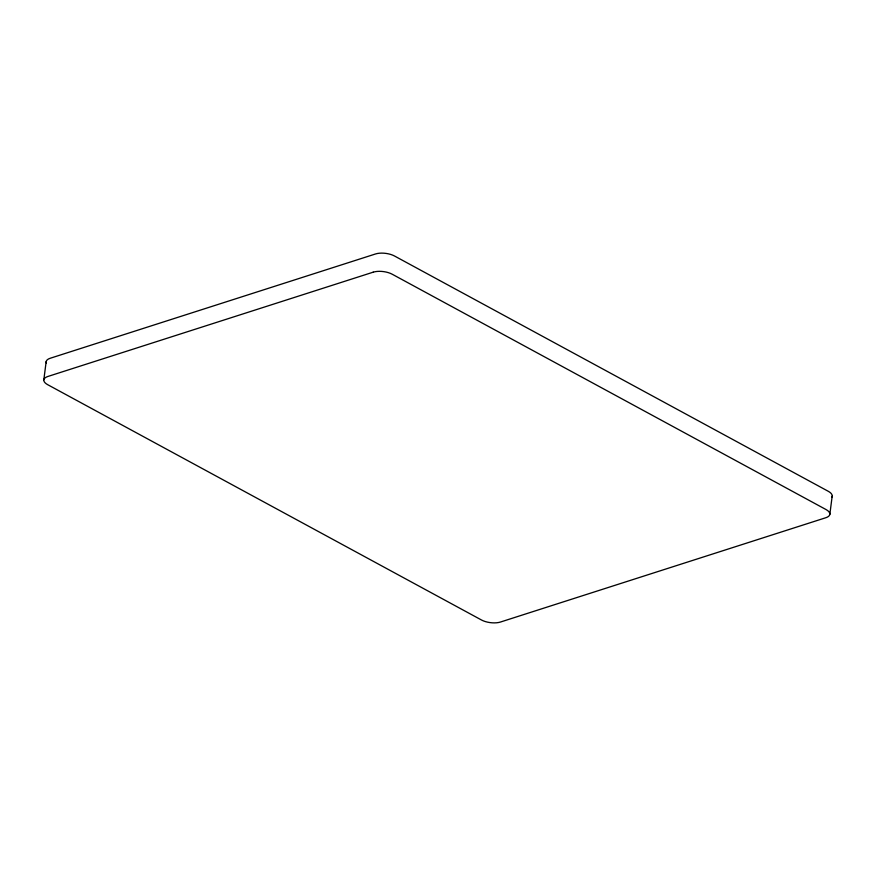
<?xml version="1.0" encoding="UTF-8"?>
<svg xmlns="http://www.w3.org/2000/svg" width="876" height="876" viewBox="0 0 876 876"><rect width="100%" height="100%" fill="white"/><g stroke="black" fill="none" stroke-linecap="round" stroke-linejoin="round"><path stroke-width="1.31" d="M43.833 379.779L46.165 361.58M829.835 514.42L832.167 496.221M831.718 497.294A13.523 5.76 7.3 0 0 828.335 491.326L394.529 256.011A13.523 5.76 7.3 0 0 375.53 253.963L50.14 358.284A13.523 5.76 7.3 0 0 46.373 363.102M373.198 272.173L47.808 376.494A13.523 5.76 7.3 0 0 47.665 384.673L481.471 619.989A13.523 5.76 7.3 0 0 500.47 622.037L825.86 517.716A13.523 5.76 7.3 0 0 826.002 509.536L392.196 274.221A13.523 5.76 7.3 0 0 373.198 272.173"/></g></svg>
